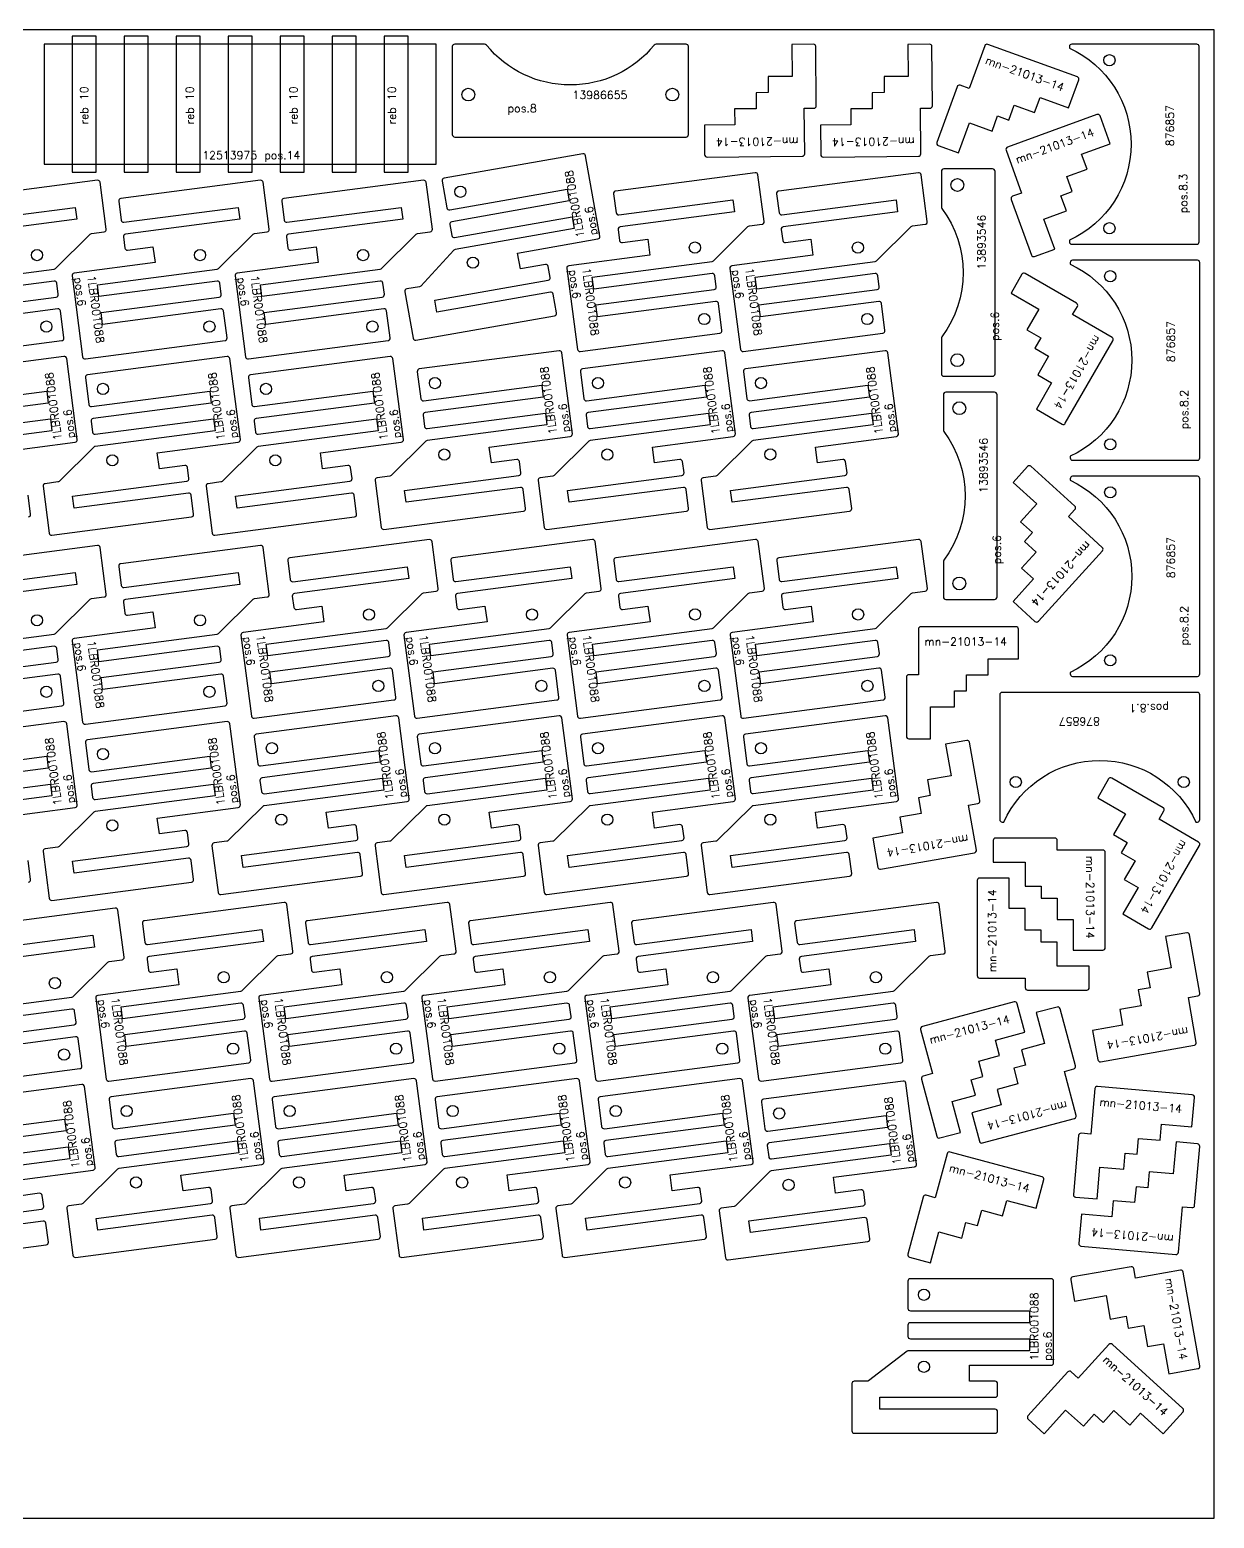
# Model space of a CAD drawing. Header units: millimetres. Extents: x 2625 to 5125, y -105 to 1860.
# Drawn here: x 3645 to 5125, y 0 to 1860 of the extents above; entities that cross this region are included whole.
import ezdxf

# ---------------------------------------------------------------- set-up
doc = ezdxf.new("R2010")
doc.units = ezdxf.units.MM
for name, color, linetype in [('13893546', 7, 'Continuous'), ('13986655', 7, 'Continuous'), ('1LBR001088', 7, 'Continuous'), ('876857', 7, 'Continuous'), ('MN-21013-14', 7, 'Continuous'), ('Rebaixo', 6, 'Continuous'), ('sheet', 24, 'Continuous'), ('Texto', 7, 'Continuous')]:
    doc.layers.add(name, color=color, linetype=linetype)
doc.styles.get("Standard").update_dxf_attribs({"font": 'txt.shx'})

msp = doc.modelspace()

# ---------------------------------------------------------------- linework, layer by layer
at = {"color": 3}
msp.add_lwpolyline([(3663, 1692), (4153, 1692), (4153, 1842), (3663, 1842)], close=True, dxfattribs=at)
at = {"layer": '13893546', "color": 32}
for points in [[(4784.1, 1474.6), (4784.1, 1430.1, 0.414214), (4787.1, 1427.1), (4848.1, 1427.1, 0.414214), (4851.1, 1430.1), (4851.1, 1683.1, 0.414214), (4848.1, 1686.1), (4787.1, 1686.1, 0.414214), (4784.1, 1683.1), (4784.1, 1638.6, 0.16041), (4784.7, 1636.8, -0.329293), (4784.7, 1476.4, 0.16041)], [(4786.6, 1195.6), (4786.6, 1151.1, 0.414214), (4789.6, 1148.1), (4850.6, 1148.1, 0.414214), (4853.6, 1151.1), (4853.6, 1404.1, 0.414214), (4850.6, 1407.1), (4789.6, 1407.1, 0.414214), (4786.6, 1404.1), (4786.6, 1359.6, 0.16041), (4787.2, 1357.8, -0.329293), (4787.2, 1197.4, 0.16041)]]:
    msp.add_lwpolyline(points, format="xyb", close=True, dxfattribs=at)
for centre in [(4804.1, 1666.1), (4804.1, 1447.1), (4806.6, 1387.1), (4806.6, 1168.1)]:
    msp.add_circle(centre, 8, dxfattribs=at)
at = {"layer": '13986655', "color": 32}
msp.add_lwpolyline([(4213.4, 1842), (4176, 1842, 0.414214), (4173, 1839), (4173, 1729, 0.414214), (4176, 1726), (4465, 1726, 0.414214), (4468, 1729), (4468, 1839, 0.414214), (4465, 1842), (4427.6, 1842, 0.2259), (4425.3, 1840.9, -0.476095), (4215.7, 1840.9, 0.2259)], format="xyb", close=True, dxfattribs=at)
for centre in [(4193, 1779), (4448, 1779)]:
    msp.add_circle(centre, 8, dxfattribs=at)
at = {"layer": '1LBR001088', "color": 32}
for points in [[(4303.2, 1506.2), (4299, 1529.8, 0.414214), (4295.5, 1532.2), (4153.7, 1507.2), (4151.1, 1522), (4292.9, 1547, 0.414214), (4295.4, 1550.5), (4292.9, 1564.3, 0.414214), (4289.5, 1566.7), (4258, 1561.2), (4254.5, 1580.8), (4354.9, 1598.6, 0.414214), (4357.4, 1602), (4339.6, 1702.5, 0.414214), (4336.2, 1704.9), (4162.8, 1674.4, 0.414214), (4160.4, 1670.9), (4166.3, 1637.4, 0.414214), (4169.8, 1635), (4316.5, 1660.8), (4319.1, 1646.1), (4172.4, 1620.2, 0.414214), (4170, 1616.7), (4172.4, 1602.9, 0.414214), (4175.9, 1600.5), (4322.6, 1626.4), (4325.2, 1611.6), (4176.5, 1585.4, 0.163912), (4174.8, 1584.5), (4133.6, 1539.8, -0.163912), (4131.9, 1538.9), (4116.1, 1536.1, 0.414214), (4113.7, 1532.7), (4124, 1474.6, 0.414214), (4127.4, 1472.1), (4300.8, 1502.7, 0.414214)], [(4374.5, 1655.1), (4377.6, 1631.3, 0.414214), (4381, 1628.8), (4523.7, 1647.4), (4525.7, 1632.6), (4382.9, 1613.9, 0.414214), (4380.3, 1610.5), (4382.1, 1596.6, 0.414214), (4385.5, 1594.1), (4417.2, 1598.2), (4419.8, 1578.4), (4318.7, 1565.1, 0.414214), (4316.1, 1561.8), (4329.3, 1460.6, 0.414214), (4332.7, 1458.1), (4507.2, 1480.9, 0.414214), (4509.8, 1484.3), (4505.4, 1518, 0.414214), (4502, 1520.6), (4354.3, 1501.2), (4352.3, 1516.1), (4500.1, 1535.4, 0.414214), (4502.7, 1538.8), (4500.9, 1552.7, 0.414214), (4497.5, 1555.3), (4349.7, 1535.9), (4347.8, 1550.8), (4497.5, 1570.4, 0.163912), (4499.2, 1571.2), (4542.4, 1614, -0.163912), (4544.2, 1614.8), (4560, 1616.9, 0.414214), (4562.6, 1620.3), (4554.9, 1678.8, 0.414214), (4551.6, 1681.3), (4377.1, 1658.5, 0.414214)], [(4578.2, 1655.1), (4581.3, 1631.4, 0.414214), (4584.7, 1628.8), (4727.5, 1647.5), (4729.4, 1632.6), (4586.6, 1613.9, 0.414214), (4584, 1610.5), (4585.9, 1596.6, 0.414214), (4589.2, 1594.1), (4621, 1598.2), (4623.6, 1578.4), (4522.4, 1565.1, 0.414214), (4519.8, 1561.8), (4533.1, 1460.6, 0.414214), (4536.4, 1458.1), (4710.9, 1480.9, 0.414214), (4713.5, 1484.3), (4709.1, 1518, 0.414214), (4705.8, 1520.6), (4558, 1501.2), (4556.1, 1516.1), (4703.8, 1535.4, 0.414214), (4706.4, 1538.8), (4704.6, 1552.7, 0.414214), (4701.2, 1555.3), (4553.5, 1535.9), (4551.5, 1550.8), (4701.2, 1570.4, 0.163912), (4703, 1571.2), (4746.2, 1614, -0.163912), (4747.9, 1614.8), (4763.7, 1616.9, 0.414214), (4766.3, 1620.3), (4758.7, 1678.8, 0.414214), (4755.3, 1681.4), (4580.8, 1658.5, 0.414214)], [(3756.2, 1645.7), (3759.3, 1621.9, 0.414214), (3762.7, 1619.4), (3905.5, 1638), (3907.4, 1623.2), (3764.7, 1604.5, 0.414214), (3762.1, 1601.1), (3763.9, 1587.2, 0.414214), (3767.2, 1584.7), (3799, 1588.8), (3801.6, 1569), (3700.4, 1555.7, 0.414214), (3697.9, 1552.4), (3711.1, 1451.2, 0.414214), (3714.5, 1448.7), (3889, 1471.5, 0.414214), (3891.5, 1474.9), (3887.1, 1508.6, 0.414214), (3883.8, 1511.2), (3736, 1491.8), (3734.1, 1506.7), (3881.8, 1526, 0.414214), (3884.4, 1529.4), (3882.6, 1543.3, 0.414214), (3879.2, 1545.9), (3731.5, 1526.5), (3729.5, 1541.4), (3879.3, 1561, 0.163912), (3881, 1561.8), (3924.2, 1604.6, -0.163912), (3925.9, 1605.4), (3941.8, 1607.5, 0.414214), (3944.3, 1610.9), (3936.7, 1669.4, 0.414214), (3933.3, 1671.9), (3758.8, 1649.1, 0.414214)], [(3960, 1645.7), (3963.1, 1621.9, 0.414214), (3966.4, 1619.4), (4109.2, 1638), (4111.2, 1623.2), (3968.4, 1604.5, 0.414214), (3965.8, 1601.1), (3967.6, 1587.2, 0.414214), (3971, 1584.7), (4002.7, 1588.8), (4005.3, 1569), (3904.2, 1555.7, 0.414214), (3901.6, 1552.4), (3914.8, 1451.2, 0.414214), (3918.2, 1448.7), (4092.7, 1471.5, 0.414214), (4095.3, 1474.9), (4090.9, 1508.6, 0.414214), (4087.5, 1511.2), (3939.8, 1491.8), (3937.8, 1506.7), (4085.5, 1526, 0.414214), (4088.1, 1529.4), (4086.3, 1543.3, 0.414214), (4083, 1545.9), (3935.2, 1526.5), (3933.3, 1541.4), (4083, 1561, 0.163912), (4084.7, 1561.8), (4127.9, 1604.6, -0.163912), (4129.6, 1605.4), (4145.5, 1607.5, 0.414214), (4148.1, 1610.9), (4140.4, 1669.4, 0.414214), (4137, 1671.9), (3962.5, 1649.1, 0.414214)], [(3849.8, 1254.6), (3846.7, 1278.4, 0.414214), (3843.3, 1281), (3700.5, 1262.3), (3698.6, 1277.1), (3841.4, 1295.8, 0.414214), (3843.9, 1299.2), (3842.1, 1313.1, 0.414214), (3838.8, 1315.7), (3807, 1311.5), (3804.4, 1331.3), (3905.6, 1344.6, 0.414214), (3908.2, 1347.9), (3894.9, 1449.1, 0.414214), (3891.6, 1451.7), (3717, 1428.8, 0.414214), (3714.5, 1425.5), (3718.9, 1391.7, 0.414214), (3722.2, 1389.2), (3870, 1408.5), (3871.9, 1393.6), (3724.2, 1374.3, 0.414214), (3721.6, 1370.9), (3723.4, 1357, 0.414214), (3726.8, 1354.5), (3874.5, 1373.8), (3876.5, 1358.9), (3726.8, 1339.3, 0.163912), (3725, 1338.5), (3681.8, 1295.7, -0.163912), (3680.1, 1294.9), (3664.2, 1292.8, 0.414214), (3661.7, 1289.5), (3669.3, 1231, 0.414214), (3672.7, 1228.4), (3847.2, 1251.2, 0.414214)], [(4053.5, 1254.6), (4050.4, 1278.4, 0.414214), (4047, 1281), (3904.2, 1262.3), (3902.3, 1277.1), (4045.1, 1295.8, 0.414214), (4047.7, 1299.2), (4045.8, 1313.1, 0.414214), (4042.5, 1315.7), (4010.8, 1311.5), (4008.2, 1331.3), (4109.3, 1344.6, 0.414214), (4111.9, 1347.9), (4098.6, 1449.1, 0.414214), (4095.3, 1451.7), (3920.8, 1428.8, 0.414214), (3918.2, 1425.5), (3922.6, 1391.7, 0.414214), (3926, 1389.2), (4073.7, 1408.5), (4075.6, 1393.6), (3927.9, 1374.3, 0.414214), (3925.3, 1370.9), (3927.1, 1357, 0.414214), (3930.5, 1354.5), (4078.2, 1373.8), (4080.2, 1358.9), (3930.5, 1339.3, 0.163912), (3928.8, 1338.5), (3885.5, 1295.7, -0.163912), (3883.8, 1294.9), (3868, 1292.8, 0.414214), (3865.4, 1289.5), (3873, 1231, 0.414214), (3876.4, 1228.4), (4050.9, 1251.2, 0.414214)], [(4264.6, 1261.9), (4261.5, 1285.7, 0.414214), (4258.1, 1288.2), (4115.3, 1269.6), (4113.4, 1284.4), (4256.1, 1303.1, 0.414214), (4258.7, 1306.5), (4256.9, 1320.4, 0.414214), (4253.6, 1322.9), (4221.8, 1318.8), (4219.2, 1338.6), (4320.4, 1351.9, 0.414214), (4323, 1355.2), (4309.7, 1456.4, 0.414214), (4306.4, 1458.9), (4131.8, 1436.1, 0.414214), (4129.3, 1432.7), (4133.7, 1399, 0.414214), (4137, 1396.4), (4284.8, 1415.8), (4286.7, 1400.9), (4139, 1381.6, 0.414214), (4136.4, 1378.2), (4138.2, 1364.3, 0.414214), (4141.6, 1361.7), (4289.3, 1381.1), (4291.3, 1366.2), (4141.5, 1346.6, 0.163912), (4139.8, 1345.8), (4096.6, 1303, -0.163912), (4094.9, 1302.2), (4079, 1300.1, 0.414214), (4076.5, 1296.7), (4084.1, 1238.2, 0.414214), (4087.5, 1235.7), (4262, 1258.5, 0.414214)], [(4468.3, 1261.9), (4465.2, 1285.7, 0.414214), (4461.8, 1288.2), (4319, 1269.6), (4317.1, 1284.4), (4459.9, 1303.1, 0.414214), (4462.5, 1306.5), (4460.6, 1320.4, 0.414214), (4457.3, 1322.9), (4425.5, 1318.8), (4423, 1338.6), (4524.1, 1351.9, 0.414214), (4526.7, 1355.2), (4513.4, 1456.4, 0.414214), (4510.1, 1458.9), (4335.6, 1436.1, 0.414214), (4333, 1432.7), (4337.4, 1399, 0.414214), (4340.8, 1396.4), (4488.5, 1415.8), (4490.4, 1400.9), (4342.7, 1381.6, 0.414214), (4340.1, 1378.2), (4341.9, 1364.3, 0.414214), (4345.3, 1361.7), (4493, 1381.1), (4495, 1366.2), (4345.3, 1346.6, 0.163912), (4343.5, 1345.8), (4300.3, 1303, -0.163912), (4298.6, 1302.2), (4282.8, 1300.1, 0.414214), (4280.2, 1296.7), (4287.8, 1238.2, 0.414214), (4291.2, 1235.7), (4465.7, 1258.5, 0.414214)], [(4672, 1261.9), (4668.9, 1285.7, 0.414214), (4665.5, 1288.2), (4522.8, 1269.6), (4520.8, 1284.4), (4663.6, 1303.1, 0.414214), (4666.2, 1306.5), (4664.4, 1320.4, 0.414214), (4661, 1323), (4629.3, 1318.8), (4626.7, 1338.6), (4727.8, 1351.9, 0.414214), (4730.4, 1355.2), (4717.2, 1456.4, 0.414214), (4713.8, 1459), (4539.3, 1436.1, 0.414214), (4536.7, 1432.8), (4541.1, 1399, 0.414214), (4544.5, 1396.5), (4692.2, 1415.8), (4694.2, 1400.9), (4546.4, 1381.6, 0.414214), (4543.8, 1378.2), (4545.7, 1364.3, 0.414214), (4549, 1361.7), (4696.8, 1381.1), (4698.7, 1366.2), (4549, 1346.6, 0.163912), (4547.3, 1345.8), (4504.1, 1303, -0.163912), (4502.3, 1302.2), (4486.5, 1300.1, 0.414214), (4483.9, 1296.7), (4491.6, 1238.2, 0.414214), (4494.9, 1235.7), (4669.4, 1258.5, 0.414214)], [(3756.2, 1189.5), (3759.3, 1165.7, 0.414214), (3762.7, 1163.1), (3905.5, 1181.8), (3907.4, 1166.9), (3764.7, 1148.2, 0.414214), (3762.1, 1144.8), (3763.9, 1130.9, 0.414214), (3767.2, 1128.4), (3799, 1132.5), (3801.6, 1112.7), (3700.4, 1099.4, 0.414214), (3697.9, 1096.1), (3711.1, 994.9, 0.414214), (3714.5, 992.4), (3889, 1015.2, 0.414214), (3891.5, 1018.6), (3887.1, 1052.3, 0.414214), (3883.8, 1054.9), (3736, 1035.5), (3734.1, 1050.4), (3881.8, 1069.7, 0.414214), (3884.4, 1073.1), (3882.6, 1087, 0.414214), (3879.2, 1089.6), (3731.5, 1070.2), (3729.5, 1085.1), (3879.3, 1104.7, 0.163912), (3881, 1105.5), (3924.2, 1148.3, -0.163912), (3925.9, 1149.1), (3941.8, 1151.2, 0.414214), (3944.3, 1154.6), (3936.7, 1213.1, 0.414214), (3933.3, 1215.7), (3758.8, 1192.8, 0.414214)], [(3967.3, 1196.7), (3970.4, 1172.9, 0.414214), (3973.8, 1170.3), (4116.6, 1189), (4118.5, 1174.2), (3975.7, 1155.5, 0.414214), (3973.1, 1152.1), (3975, 1138.2, 0.414214), (3978.3, 1135.6), (4010.1, 1139.8), (4012.6, 1120), (3911.5, 1106.7, 0.414214), (3908.9, 1103.4), (3922.2, 1002.2, 0.414214), (3925.5, 999.6), (4100, 1022.5, 0.414214), (4102.6, 1025.8), (4098.2, 1059.6, 0.414214), (4094.8, 1062.1), (3947.1, 1042.8), (3945.2, 1057.7), (4092.9, 1077, 0.414214), (4095.5, 1080.4), (4093.7, 1094.3, 0.414214), (4090.3, 1096.8), (3942.6, 1077.5), (3940.6, 1092.4), (4090.3, 1112, 0.163912), (4092, 1112.8), (4135.3, 1155.6, -0.163912), (4137, 1156.4), (4152.8, 1158.5, 0.414214), (4155.4, 1161.8), (4147.8, 1220.3, 0.414214), (4144.4, 1222.9), (3969.9, 1200.1, 0.414214)], [(4171, 1196.7), (4174.1, 1172.9, 0.414214), (4177.5, 1170.4), (4320.3, 1189), (4322.2, 1174.2), (4179.4, 1155.5, 0.414214), (4176.9, 1152.1), (4178.7, 1138.2, 0.414214), (4182, 1135.6), (4213.8, 1139.8), (4216.4, 1120), (4115.2, 1106.7, 0.414214), (4112.6, 1103.4), (4125.9, 1002.2, 0.414214), (4129.2, 999.6), (4303.8, 1022.5, 0.414214), (4306.3, 1025.8), (4301.9, 1059.6, 0.414214), (4298.6, 1062.1), (4150.8, 1042.8), (4148.9, 1057.7), (4296.6, 1077, 0.414214), (4299.2, 1080.4), (4297.4, 1094.3, 0.414214), (4294, 1096.9), (4146.3, 1077.5), (4144.3, 1092.4), (4294.1, 1112, 0.163912), (4295.8, 1112.8), (4339, 1155.6, -0.163912), (4340.7, 1156.4), (4356.6, 1158.5, 0.414214), (4359.1, 1161.8), (4351.5, 1220.4, 0.414214), (4348.1, 1222.9), (4173.6, 1200.1, 0.414214)], [(4374.7, 1196.7), (4377.9, 1172.9, 0.414214), (4381.2, 1170.4), (4524, 1189), (4526, 1174.2), (4383.2, 1155.5, 0.414214), (4380.6, 1152.1), (4382.4, 1138.2, 0.414214), (4385.8, 1135.7), (4417.5, 1139.8), (4420.1, 1120), (4319, 1106.7, 0.414214), (4316.4, 1103.4), (4329.6, 1002.2, 0.414214), (4333, 999.7), (4507.5, 1022.5, 0.414214), (4510.1, 1025.9), (4505.7, 1059.6, 0.414214), (4502.3, 1062.2), (4354.5, 1042.8), (4352.6, 1057.7), (4500.3, 1077, 0.414214), (4502.9, 1080.4), (4501.1, 1094.3, 0.414214), (4497.7, 1096.9), (4350, 1077.5), (4348.1, 1092.4), (4497.8, 1112, 0.163912), (4499.5, 1112.8), (4542.7, 1155.6, -0.163912), (4544.4, 1156.4), (4560.3, 1158.5, 0.414214), (4562.9, 1161.9), (4555.2, 1220.4, 0.414214), (4551.8, 1222.9), (4377.3, 1200.1, 0.414214)], [(4578.5, 1196.7), (4581.6, 1172.9, 0.414214), (4584.9, 1170.4), (4727.7, 1189), (4729.7, 1174.2), (4586.9, 1155.5, 0.414214), (4584.3, 1152.1), (4586.1, 1138.2, 0.414214), (4589.5, 1135.7), (4621.2, 1139.8), (4623.8, 1120), (4522.7, 1106.7, 0.414214), (4520.1, 1103.4), (4533.3, 1002.2, 0.414214), (4536.7, 999.7), (4711.2, 1022.5, 0.414214), (4713.8, 1025.9), (4709.4, 1059.6, 0.414214), (4706, 1062.2), (4558.3, 1042.8), (4556.3, 1057.7), (4704.1, 1077, 0.414214), (4706.6, 1080.4), (4704.8, 1094.3, 0.414214), (4701.5, 1096.9), (4553.7, 1077.5), (4551.8, 1092.4), (4701.5, 1112, 0.163912), (4703.2, 1112.8), (4746.4, 1155.6, -0.163912), (4748.1, 1156.4), (4764, 1158.5, 0.414214), (4766.6, 1161.9), (4758.9, 1220.4, 0.414214), (4755.6, 1222.9), (4581.1, 1200.1, 0.414214)], [(3849.8, 798.3), (3846.7, 822.1, 0.414214), (3843.3, 824.7), (3700.5, 806), (3698.6, 820.9), (3841.4, 839.5, 0.414214), (3843.9, 842.9), (3842.1, 856.8, 0.414214), (3838.8, 859.4), (3807, 855.2), (3804.4, 875), (3905.6, 888.3, 0.414214), (3908.2, 891.6), (3894.9, 992.8, 0.414214), (3891.6, 995.4), (3717, 972.5, 0.414214), (3714.5, 969.2), (3718.9, 935.5, 0.414214), (3722.2, 932.9), (3870, 952.2), (3871.9, 937.3), (3724.2, 918, 0.414214), (3721.6, 914.6), (3723.4, 900.8, 0.414214), (3726.8, 898.2), (3874.5, 917.5), (3876.5, 902.6), (3726.8, 883, 0.163912), (3725, 882.2), (3681.8, 839.4, -0.163912), (3680.1, 838.6), (3664.2, 836.5, 0.414214), (3661.7, 833.2), (3669.3, 774.7, 0.414214), (3672.7, 772.1), (3847.2, 794.9, 0.414214)], [(4060.9, 805.6), (4057.7, 829.4, 0.414214), (4054.4, 831.9), (3911.6, 813.3), (3909.6, 828.1), (4052.4, 846.8, 0.414214), (4055, 850.2), (4053.2, 864.1, 0.414214), (4049.8, 866.6), (4018.1, 862.5), (4015.5, 882.3), (4116.6, 895.6, 0.414214), (4119.2, 898.9), (4106, 1000.1, 0.414214), (4102.6, 1002.6), (3928.1, 979.8, 0.414214), (3925.5, 976.4), (3929.9, 942.7, 0.414214), (3933.3, 940.1), (4081, 959.5), (4083, 944.6), (3935.3, 925.3, 0.414214), (3932.7, 921.9), (3934.5, 908, 0.414214), (3937.9, 905.4), (4085.6, 924.8), (4087.5, 909.9), (3937.8, 890.3, 0.163912), (3936.1, 889.5), (3892.9, 846.7, -0.163912), (3891.2, 845.9), (3875.3, 843.8, 0.414214), (3872.7, 840.4), (3880.4, 781.9, 0.414214), (3883.8, 779.4), (4058.3, 802.2, 0.414214)], [(4264.6, 805.6), (4261.5, 829.4, 0.414214), (4258.1, 831.9), (4115.3, 813.3), (4113.4, 828.1), (4256.1, 846.8, 0.414214), (4258.7, 850.2), (4256.9, 864.1, 0.414214), (4253.6, 866.7), (4221.8, 862.5), (4219.2, 882.3), (4320.4, 895.6, 0.414214), (4323, 898.9), (4309.7, 1000.1, 0.414214), (4306.4, 1002.7), (4131.8, 979.8, 0.414214), (4129.3, 976.5), (4133.7, 942.7, 0.414214), (4137, 940.2), (4284.8, 959.5), (4286.7, 944.6), (4139, 925.3, 0.414214), (4136.4, 921.9), (4138.2, 908, 0.414214), (4141.6, 905.4), (4289.3, 924.8), (4291.3, 909.9), (4141.5, 890.3, 0.163912), (4139.8, 889.5), (4096.6, 846.7, -0.163912), (4094.9, 845.9), (4079, 843.8, 0.414214), (4076.5, 840.4), (4084.1, 781.9, 0.414214), (4087.5, 779.4), (4262, 802.2, 0.414214)], [(4468.3, 805.6), (4465.2, 829.4, 0.414214), (4461.8, 832), (4319, 813.3), (4317.1, 828.1), (4459.9, 846.8, 0.414214), (4462.5, 850.2), (4460.6, 864.1, 0.414214), (4457.3, 866.7), (4425.5, 862.5), (4423, 882.3), (4524.1, 895.6, 0.414214), (4526.7, 898.9), (4513.4, 1000.1, 0.414214), (4510.1, 1002.7), (4335.6, 979.8, 0.414214), (4333, 976.5), (4337.4, 942.7, 0.414214), (4340.8, 940.2), (4488.5, 959.5), (4490.4, 944.6), (4342.7, 925.3, 0.414214), (4340.1, 921.9), (4341.9, 908, 0.414214), (4345.3, 905.5), (4493, 924.8), (4495, 909.9), (4345.3, 890.3, 0.163912), (4343.5, 889.5), (4300.3, 846.7, -0.163912), (4298.6, 845.9), (4282.8, 843.8, 0.414214), (4280.2, 840.5), (4287.8, 782, 0.414214), (4291.2, 779.4), (4465.7, 802.2, 0.414214)], [(4672, 805.6), (4668.9, 829.4, 0.414214), (4665.5, 832), (4522.8, 813.3), (4520.8, 828.1), (4663.6, 846.8, 0.414214), (4666.2, 850.2), (4664.4, 864.1, 0.414214), (4661, 866.7), (4629.3, 862.5), (4626.7, 882.3), (4727.8, 895.6, 0.414214), (4730.4, 898.9), (4717.2, 1000.1, 0.414214), (4713.8, 1002.7), (4539.3, 979.8, 0.414214), (4536.7, 976.5), (4541.1, 942.7, 0.414214), (4544.5, 940.2), (4692.2, 959.5), (4694.2, 944.6), (4546.4, 925.3, 0.414214), (4543.8, 921.9), (4545.7, 908, 0.414214), (4549, 905.5), (4696.8, 924.8), (4698.7, 909.9), (4549, 890.3, 0.163912), (4547.3, 889.5), (4504.1, 846.7, -0.163912), (4502.3, 845.9), (4486.5, 843.8, 0.414214), (4483.9, 840.5), (4491.6, 782, 0.414214), (4494.9, 779.4), (4669.4, 802.2, 0.414214)], [(3785.8, 743.3), (3788.9, 719.5, 0.414214), (3792.3, 717), (3935.1, 735.6), (3937, 720.8), (3794.3, 702.1, 0.414214), (3791.7, 698.7), (3793.5, 684.8, 0.414214), (3796.8, 682.3), (3828.6, 686.4), (3831.2, 666.6), (3730, 653.3, 0.414214), (3727.4, 650), (3740.7, 548.8, 0.414214), (3744, 546.3), (3918.6, 569.1, 0.414214), (3921.1, 572.5), (3916.7, 606.2, 0.414214), (3913.4, 608.8), (3765.6, 589.4), (3763.7, 604.3), (3911.4, 623.6, 0.414214), (3914, 627), (3912.2, 640.9, 0.414214), (3908.8, 643.5), (3761.1, 624.1), (3759.1, 639), (3908.9, 658.6, 0.163912), (3910.6, 659.4), (3953.8, 702.2, -0.163912), (3955.5, 703), (3971.4, 705.1, 0.414214), (3973.9, 708.5), (3966.3, 767, 0.414214), (3962.9, 769.5), (3788.4, 746.7, 0.414214)], [(3989.5, 743.4), (3992.7, 719.6, 0.414214), (3996, 717), (4138.8, 735.7), (4140.8, 720.8), (3998, 702.1, 0.414214), (3995.4, 698.7), (3997.2, 684.8, 0.414214), (4000.6, 682.3), (4032.3, 686.4), (4034.9, 666.6), (3933.8, 653.3, 0.414214), (3931.2, 650), (3944.4, 548.8, 0.414214), (3947.8, 546.3), (4122.3, 569.1, 0.414214), (4124.9, 572.5), (4120.5, 606.2, 0.414214), (4117.1, 608.8), (3969.4, 589.4), (3967.4, 604.3), (4115.1, 623.6, 0.414214), (4117.7, 627), (4115.9, 640.9, 0.414214), (4112.5, 643.5), (3964.8, 624.1), (3962.9, 639), (4112.6, 658.6, 0.163912), (4114.3, 659.4), (4157.5, 702.2, -0.163912), (4159.2, 703), (4175.1, 705.1, 0.414214), (4177.7, 708.5), (4170, 767, 0.414214), (4166.6, 769.6), (3992.1, 746.7, 0.414214)], [(4193.3, 743.4), (4196.4, 719.6, 0.414214), (4199.7, 717), (4342.5, 735.7), (4344.5, 720.8), (4201.7, 702.1, 0.414214), (4199.1, 698.7), (4200.9, 684.9, 0.414214), (4204.3, 682.3), (4236, 686.4), (4238.6, 666.6), (4137.5, 653.4, 0.414214), (4134.9, 650), (4148.1, 548.9, 0.414214), (4151.5, 546.3), (4326, 569.1, 0.414214), (4328.6, 572.5), (4324.2, 606.2, 0.414214), (4320.8, 608.8), (4173.1, 589.4), (4171.1, 604.3), (4318.9, 623.6, 0.414214), (4321.5, 627), (4319.6, 640.9, 0.414214), (4316.3, 643.5), (4168.5, 624.1), (4166.6, 639), (4316.3, 658.6, 0.163912), (4318, 659.4), (4361.2, 702.2, -0.163912), (4362.9, 703), (4378.8, 705.1, 0.414214), (4381.4, 708.5), (4373.7, 767, 0.414214), (4370.4, 769.6), (4195.9, 746.7, 0.414214)], [(4397, 743.4), (4400.1, 719.6, 0.414214), (4403.5, 717), (4546.3, 735.7), (4548.2, 720.8), (4405.4, 702.1, 0.414214), (4402.8, 698.7), (4404.6, 684.9, 0.414214), (4408, 682.3), (4439.7, 686.4), (4442.3, 666.6), (4341.2, 653.4, 0.414214), (4338.6, 650), (4351.8, 548.9, 0.414214), (4355.2, 546.3), (4529.7, 569.1, 0.414214), (4532.3, 572.5), (4527.9, 606.2, 0.414214), (4524.5, 608.8), (4376.8, 589.4), (4374.8, 604.3), (4522.6, 623.6, 0.414214), (4525.2, 627), (4523.4, 640.9, 0.414214), (4520, 643.5), (4372.3, 624.1), (4370.3, 639), (4520, 658.6, 0.163912), (4521.7, 659.5), (4564.9, 702.2, -0.163912), (4566.7, 703), (4582.5, 705.1, 0.414214), (4585.1, 708.5), (4577.5, 767, 0.414214), (4574.1, 769.6), (4399.6, 746.7, 0.414214)], [(4600.7, 743.4), (4603.8, 719.6, 0.414214), (4607.2, 717), (4750, 735.7), (4751.9, 720.8), (4609.1, 702.1, 0.414214), (4606.6, 698.7), (4608.4, 684.9, 0.414214), (4611.7, 682.3), (4643.5, 686.4), (4646.1, 666.6), (4544.9, 653.4, 0.414214), (4542.3, 650), (4555.6, 548.9, 0.414214), (4558.9, 546.3), (4733.4, 569.1, 0.414214), (4736, 572.5), (4731.6, 606.2, 0.414214), (4728.3, 608.8), (4580.5, 589.4), (4578.6, 604.3), (4726.3, 623.7, 0.414214), (4728.9, 627), (4727.1, 640.9, 0.414214), (4723.7, 643.5), (4576, 624.1), (4574, 639), (4723.7, 658.6, 0.163912), (4725.5, 659.5), (4768.7, 702.2, -0.163912), (4770.4, 703), (4786.2, 705.1, 0.414214), (4788.8, 708.5), (4781.2, 767, 0.414214), (4777.8, 769.6), (4603.3, 746.7, 0.414214)], [(3879.4, 352.2), (3876.3, 376, 0.414214), (3872.9, 378.6), (3730.1, 359.9), (3728.2, 374.7), (3871, 393.4, 0.414214), (3873.5, 396.8), (3871.7, 410.7, 0.414214), (3868.4, 413.3), (3836.6, 409.1), (3834, 428.9), (3935.2, 442.2, 0.414214), (3937.8, 445.5), (3924.5, 546.7, 0.414214), (3921.2, 549.3), (3746.6, 526.4, 0.414214), (3744.1, 523.1), (3748.5, 489.3, 0.414214), (3751.8, 486.8), (3899.6, 506.1), (3901.5, 491.2), (3753.8, 471.9, 0.414214), (3751.2, 468.5), (3753, 454.6, 0.414214), (3756.4, 452.1), (3904.1, 471.4), (3906.1, 456.5), (3756.4, 436.9, 0.163912), (3754.6, 436.1), (3711.4, 393.3, -0.163912), (3709.7, 392.5), (3693.8, 390.4, 0.414214), (3691.3, 387.1), (3698.9, 328.6, 0.414214), (3702.3, 326), (3876.8, 348.8, 0.414214)], [(4083.1, 352.2), (4080, 376, 0.414214), (4076.6, 378.6), (3933.8, 359.9), (3931.9, 374.8), (4074.7, 393.4, 0.414214), (4077.3, 396.8), (4075.4, 410.7, 0.414214), (4072.1, 413.3), (4040.3, 409.1), (4037.8, 428.9), (4138.9, 442.2, 0.414214), (4141.5, 445.5), (4128.2, 546.7, 0.414214), (4124.9, 549.3), (3950.4, 526.4, 0.414214), (3947.8, 523.1), (3952.2, 489.4, 0.414214), (3955.6, 486.8), (4103.3, 506.1), (4105.2, 491.2), (3957.5, 471.9, 0.414214), (3954.9, 468.5), (3956.7, 454.7, 0.414214), (3960.1, 452.1), (4107.8, 471.4), (4109.8, 456.5), (3960.1, 436.9, 0.163912), (3958.4, 436.1), (3915.1, 393.3, -0.163912), (3913.4, 392.5), (3897.6, 390.4, 0.414214), (3895, 387.1), (3902.6, 328.6, 0.414214), (3906, 326), (4080.5, 348.8, 0.414214)], [(4286.8, 352.2), (4283.7, 376, 0.414214), (4280.3, 378.6), (4137.6, 359.9), (4135.6, 374.8), (4278.4, 393.4, 0.414214), (4281, 396.8), (4279.2, 410.7, 0.414214), (4275.8, 413.3), (4244.1, 409.1), (4241.5, 429), (4342.6, 442.2, 0.414214), (4345.2, 445.6), (4332, 546.7, 0.414214), (4328.6, 549.3), (4154.1, 526.4, 0.414214), (4151.5, 523.1), (4155.9, 489.4, 0.414214), (4159.3, 486.8), (4307, 506.1), (4309, 491.2), (4161.2, 471.9, 0.414214), (4158.6, 468.5), (4160.5, 454.7, 0.414214), (4163.8, 452.1), (4311.6, 471.4), (4313.5, 456.5), (4163.8, 436.9, 0.163912), (4162.1, 436.1), (4118.9, 393.4, -0.163912), (4117.1, 392.5), (4101.3, 390.4, 0.414214), (4098.7, 387.1), (4106.4, 328.6, 0.414214), (4109.7, 326), (4284.2, 348.8, 0.414214)], [(4490.5, 352.2), (4487.4, 376, 0.414214), (4484.1, 378.6), (4341.3, 359.9), (4339.3, 374.8), (4482.1, 393.4, 0.414214), (4484.7, 396.8), (4482.9, 410.7, 0.414214), (4479.5, 413.3), (4447.8, 409.1), (4445.2, 429), (4546.3, 442.2, 0.414214), (4548.9, 445.6), (4535.7, 546.7, 0.414214), (4532.3, 549.3), (4357.8, 526.4, 0.414214), (4355.2, 523.1), (4359.6, 489.4, 0.414214), (4363, 486.8), (4510.7, 506.1), (4512.7, 491.2), (4364.9, 471.9, 0.414214), (4362.4, 468.5), (4364.2, 454.7, 0.414214), (4367.5, 452.1), (4515.3, 471.4), (4517.2, 456.5), (4367.5, 436.9, 0.163912), (4365.8, 436.1), (4322.6, 393.4, -0.163912), (4320.9, 392.5), (4305, 390.4, 0.414214), (4302.4, 387.1), (4310.1, 328.6, 0.414214), (4313.4, 326), (4488, 348.8, 0.414214)], [(4694.7, 349.2), (4691.5, 373, 0.414214), (4688.2, 375.6), (4545.4, 356.9), (4543.4, 371.8), (4686.2, 390.5, 0.414214), (4688.8, 393.8), (4687, 407.7, 0.414214), (4683.6, 410.3), (4651.9, 406.1), (4649.3, 426), (4750.4, 439.2, 0.414214), (4753, 442.6), (4739.8, 543.7, 0.414214), (4736.4, 546.3), (4561.9, 523.5, 0.414214), (4559.3, 520.1), (4563.7, 486.4, 0.414214), (4567.1, 483.8), (4714.9, 503.1), (4716.8, 488.3), (4569.1, 468.9, 0.414214), (4566.5, 465.6), (4568.3, 451.7, 0.414214), (4571.7, 449.1), (4719.4, 468.4), (4721.3, 453.6), (4571.6, 434, 0.163912), (4569.9, 433.1), (4526.7, 390.4, -0.163912), (4525, 389.5), (4509.1, 387.5, 0.414214), (4506.5, 384.1), (4514.2, 325.6, 0.414214), (4517.6, 323), (4692.1, 345.8, 0.414214)], [(4854.3, 109.2), (4854.3, 133.2, 0.414214), (4851.3, 136.2), (4707.3, 136.2), (4707.3, 151.2), (4851.3, 151.2, 0.414214), (4854.3, 154.2), (4854.3, 168.2, 0.414214), (4851.3, 171.2), (4819.3, 171.2), (4819.3, 191.2), (4921.3, 191.2, 0.414214), (4924.3, 194.2), (4924.3, 296.2, 0.414214), (4921.3, 299.2), (4745.3, 299.2, 0.414214), (4742.3, 296.2), (4742.3, 262.2, 0.414214), (4745.3, 259.2), (4894.3, 259.2), (4894.3, 244.2), (4745.3, 244.2, 0.414214), (4742.3, 241.2), (4742.3, 227.2, 0.414214), (4745.3, 224.2), (4894.3, 224.2), (4894.3, 209.2), (4743.3, 209.2, 0.163912), (4741.5, 208.6), (4693.1, 171.8, -0.163912), (4691.3, 171.2), (4675.3, 171.2, 0.414214), (4672.3, 168.2), (4672.3, 109.2, 0.414214), (4675.3, 106.2), (4851.3, 106.2, 0.414214)]]:
    msp.add_lwpolyline(points, format="xyb", close=True, dxfattribs=at)
for points in [[(3525.8, 1541.4), (3675.5, 1561, 0.163912), (3677.3, 1561.8), (3720.5, 1604.6, -0.163912), (3722.2, 1605.4), (3738, 1607.5, 0.414214), (3740.6, 1610.9), (3733, 1669.4, 0.414214), (3729.6, 1671.9), (3555.1, 1649.1, 0.414214)], [(3559, 1619.4), (3701.8, 1638), (3703.7, 1623.2), (3560.9, 1604.5, 0.414214)], [(3530.4, 1506.7), (3678.1, 1526, 0.414214), (3680.7, 1529.4), (3678.9, 1543.3, 0.414214), (3675.5, 1545.9), (3527.8, 1526.5)], [(3510.7, 1448.7), (3685.2, 1471.5, 0.414214), (3687.8, 1474.9), (3683.4, 1508.6, 0.414214), (3680, 1511.2), (3532.3, 1491.8)], [(3600.7, 1331.3), (3701.9, 1344.6, 0.414214), (3704.4, 1347.9), (3691.2, 1449.1, 0.414214), (3687.8, 1451.7), (3513.3, 1428.8, 0.414214)], [(3518.5, 1389.2), (3666.3, 1408.5), (3668.2, 1393.6), (3520.5, 1374.3, 0.414214)], [(3523.1, 1354.5), (3670.8, 1373.8), (3672.7, 1358.9), (3523, 1339.3, 0.163912)], [(3643.5, 1251.2, 0.414214), (3646.1, 1254.6), (3642.9, 1278.4, 0.414214)], [(3525.8, 1085.1), (3675.5, 1104.7, 0.163912), (3677.3, 1105.5), (3720.5, 1148.3, -0.163912), (3722.2, 1149.1), (3738, 1151.2, 0.414214), (3740.6, 1154.6), (3733, 1213.1, 0.414214), (3729.6, 1215.7), (3555.1, 1192.8, 0.414214)], [(3559, 1163.1), (3701.8, 1181.8), (3703.7, 1166.9), (3560.9, 1148.2, 0.414214)], [(3530.4, 1050.4), (3678.1, 1069.7, 0.414214), (3680.7, 1073.1), (3678.9, 1087, 0.414214), (3675.5, 1089.6), (3527.8, 1070.2)], [(3510.7, 992.4), (3685.2, 1015.2, 0.414214), (3687.8, 1018.6), (3683.4, 1052.3, 0.414214), (3680, 1054.9), (3532.3, 1035.5)], [(3600.7, 875), (3701.9, 888.3, 0.414214), (3704.4, 891.6), (3691.2, 992.8, 0.414214), (3687.8, 995.4), (3513.3, 972.5, 0.414214)], [(3518.5, 932.9), (3666.3, 952.2), (3668.2, 937.3), (3520.5, 918, 0.414214)], [(3523.1, 898.2), (3670.8, 917.5), (3672.7, 902.6), (3523, 883, 0.163912)], [(3643.5, 794.9, 0.414214), (3646.1, 798.3), (3642.9, 822.1, 0.414214)], [(3548.1, 631.7), (3697.8, 651.3, 0.163912), (3699.5, 652.2), (3742.7, 694.9, -0.163912), (3744.4, 695.7), (3760.3, 697.8, 0.414214), (3762.9, 701.2), (3755.2, 759.7, 0.414214), (3751.9, 762.3), (3577.3, 739.4, 0.414214)], [(3581.2, 709.7), (3724, 728.4), (3726, 713.5), (3583.2, 694.8, 0.414214)], [(3552.6, 597), (3700.4, 616.4, 0.414214), (3702.9, 619.7), (3701.1, 633.6, 0.414214), (3697.8, 636.2), (3550, 616.8)], [(3533, 539), (3707.5, 561.8, 0.414214), (3710.1, 565.2), (3705.7, 598.9, 0.414214), (3702.3, 601.5), (3554.6, 582.1)], [(3623, 421.7), (3724.1, 434.9, 0.414214), (3726.7, 438.3), (3713.4, 539.4, 0.414214), (3710.1, 542), (3535.6, 519.1, 0.414214)], [(3540.8, 479.5), (3688.5, 498.8), (3690.4, 483.9), (3542.7, 464.6, 0.414214)], [(3545.3, 444.8), (3693, 464.1), (3695, 449.2), (3545.3, 429.7, 0.163912)], [(3517.1, 367.5), (3659.9, 386.2, 0.414214), (3662.5, 389.5), (3660.6, 403.4, 0.414214), (3657.3, 406), (3625.6, 401.8)], [(3491.2, 318.7), (3665.7, 341.5, 0.414214), (3668.3, 344.9), (3665.2, 368.7, 0.414214), (3661.8, 371.3), (3519, 352.6)]]:
    msp.add_lwpolyline(points, format="xyb", dxfattribs=at)
for centre in [(4183.1, 1657.6), (3654.1, 1578.4), (3857.8, 1578.4), (4061.6, 1578.4), (4476.1, 1587.8), (4679.8, 1587.8), (4198.7, 1569), (3665.8, 1489.1), (3869.5, 1489.1), (4073.2, 1489.1), (4487.8, 1498.5), (4691.5, 1498.5), (3736.5, 1411.2), (3940.2, 1411.2), (4151.3, 1418.5), (4355, 1418.5), (4558.7, 1418.5), (3748.2, 1322), (3951.9, 1322), (4163, 1329.2), (4366.7, 1329.2), (4570.4, 1329.3), (4068.9, 1129.3), (4272.6, 1129.3), (4476.3, 1129.4), (4680.1, 1129.4), (3654.1, 1122.1), (3857.8, 1122.1), (4080.6, 1040.1), (4284.3, 1040.1), (4488, 1040.1), (4691.7, 1040.1), (3665.8, 1032.8), (3869.5, 1032.8), (3947.6, 962.2), (4151.3, 962.2), (4355, 962.2), (4558.7, 962.2), (3736.5, 954.9), (3959.2, 872.9), (4163, 873), (4366.7, 873), (4570.4, 873), (3748.2, 865.7), (3676.4, 668.7), (3887.4, 676), (4091.2, 676), (4294.9, 676), (4498.6, 676), (4702.3, 676), (3688, 579.4), (3899.1, 586.7), (4102.8, 586.7), (4306.6, 586.7), (4510.3, 586.7), (4714, 586.7), (3766.1, 508.8), (3969.8, 508.8), (4173.5, 508.8), (4377.3, 508.8), (4581.4, 505.8), (3777.8, 419.6), (3981.5, 419.6), (4185.2, 419.6), (4388.9, 419.6), (4593.1, 416.6), (4762.3, 279.2), (4762.3, 189.2)]:
    msp.add_circle(centre, 7, dxfattribs=at)
at = {"layer": '876857', "color": 32}
for points in [[(4944.1, 1597), (4944.1, 1595, 0.414214), (4947.1, 1592), (5103.1, 1592, 0.414214), (5106.1, 1595), (5106.1, 1839, 0.414214), (5103.1, 1842), (4947.1, 1842, 0.414214), (4944.1, 1839), (4944.1, 1837, -0.641689)], [(4945, 1327), (4945, 1325, 0.414214), (4948, 1322), (5104, 1322, 0.414214), (5107, 1325), (5107, 1569, 0.414214), (5104, 1572), (4948, 1572, 0.414214), (4945, 1569), (4945, 1567, -0.641689)], [(4945, 1057), (4945, 1055, 0.414214), (4948, 1052), (5104, 1052, 0.414214), (5107, 1055), (5107, 1299, 0.414214), (5104, 1302), (4948, 1302, 0.414214), (4945, 1299), (4945, 1297, -0.641689)], [(5102, 870), (5104, 870, 0.414214), (5107, 873), (5107, 1029, 0.414214), (5104, 1032), (4860, 1032, 0.414214), (4857, 1029), (4857, 873, 0.414214), (4860, 870), (4862, 870, -0.641689)]]:
    msp.add_lwpolyline(points, format="xyb", close=True, dxfattribs=at)
for centre in [(4994.1, 1822), (4994.1, 1612), (4995, 1552), (4995, 1342), (4995, 1282), (4995, 1072), (4877, 920), (5087, 920)]:
    msp.add_circle(centre, 7, dxfattribs=at)
at = {"layer": 'MN-21013-14', "color": 32}
for points in [[(4552.7, 1781.4), (4552.8, 1761.4), (4525.8, 1761.2), (4526, 1741.2), (4488, 1740.9), (4488.3, 1703.9, 0.414214), (4491.3, 1700.9), (4610.3, 1701.9, 0.414214), (4613.3, 1704.9), (4612.8, 1761.9), (4624.8, 1762, 0.414214), (4627.8, 1765), (4627.2, 1839, 0.414214), (4624.2, 1842), (4597.2, 1841.8), (4597.5, 1801.8), (4567.5, 1801.5), (4567.7, 1781.5)], [(4697.7, 1781.4), (4697.8, 1761.4), (4670.8, 1761.2), (4671, 1741.2), (4633, 1740.9), (4633.3, 1703.9, 0.414214), (4636.3, 1700.9), (4755.3, 1701.9, 0.414214), (4758.3, 1704.9), (4757.8, 1761.9), (4769.8, 1762, 0.414214), (4772.8, 1765), (4772.2, 1839, 0.414214), (4769.2, 1842), (4742.2, 1841.8), (4742.5, 1801.8), (4712.5, 1801.5), (4712.7, 1781.5)], [(4868.4, 1747.1), (4875.2, 1765.9), (4900.6, 1756.7), (4907.4, 1775.5), (4943.1, 1762.5), (4955.8, 1797.3, 0.414214), (4954, 1801.1), (4842.2, 1841.8, 0.414214), (4838.3, 1840), (4818.8, 1786.5), (4807.5, 1790.6, 0.414214), (4803.7, 1788.8), (4778.4, 1719.2, 0.414214), (4780.2, 1715.4), (4805.6, 1706.2), (4819.2, 1743.7), (4847.4, 1733.5), (4854.3, 1752.3)], [(4947.6, 1657.7), (4940.8, 1676.5), (4966.1, 1685.7), (4959.3, 1704.5), (4995, 1717.5), (4982.4, 1752.3, 0.414214), (4978.5, 1754.1), (4866.7, 1713.4, 0.414214), (4864.9, 1709.5), (4884.4, 1656), (4873.1, 1651.9, 0.414214), (4871.3, 1648), (4896.6, 1578.5, 0.414214), (4900.5, 1576.7), (4925.9, 1585.9), (4912.2, 1623.5), (4940.4, 1633.8), (4933.5, 1652.6)], [(4900.7, 1462), (4918, 1452), (4904.5, 1428.7), (4921.8, 1418.7), (4902.8, 1385.7), (4934.8, 1367.2, 0.414214), (4938.9, 1368.3), (4998.4, 1471.4, 0.414214), (4997.3, 1475.5), (4948, 1504), (4954, 1514.4, 0.414214), (4952.9, 1518.5), (4888.8, 1555.5, 0.414214), (4884.7, 1554.4), (4871.2, 1531), (4905.8, 1511), (4890.8, 1485), (4908.2, 1475)], [(4887.8, 1220.6), (4902.6, 1207.2), (4884.4, 1187.2), (4899.2, 1173.7), (4873.6, 1145.6), (4901, 1120.7, 0.414214), (4905.3, 1120.9), (4985.3, 1209, 0.414214), (4985.1, 1213.2), (4942.9, 1251.6), (4951, 1260.5, 0.414214), (4950.8, 1264.7), (4896, 1314.5, 0.414214), (4891.8, 1314.3), (4873.6, 1294.3), (4903.2, 1267.4), (4883.1, 1245.2), (4897.9, 1231.7)], [(4815.4, 1034.1), (4815.4, 1054.1), (4842.4, 1054.1), (4842.4, 1074.1), (4880.4, 1074.1), (4880.4, 1111.1, 0.414214), (4877.4, 1114.1), (4758.4, 1114.1, 0.414214), (4755.4, 1111.1), (4755.4, 1054.1), (4743.4, 1054.1, 0.414214), (4740.4, 1051.1), (4740.4, 977.1, 0.414214), (4743.4, 974.1), (4770.4, 974.1), (4770.4, 1014.1), (4800.4, 1014.1), (4800.4, 1034.1)], [(4755.4, 900.4), (4758.8, 880.7), (4732.3, 876), (4735.7, 856.3), (4698.3, 849.7), (4704.7, 813.3, 0.414214), (4708.2, 810.9), (4825.4, 831.5, 0.414214), (4827.8, 835), (4817.9, 891.1), (4829.7, 893.2, 0.414214), (4832.2, 896.7), (4819.3, 969.6, 0.414214), (4815.9, 972), (4789.3, 967.3), (4796.2, 927.9), (4766.7, 922.7), (4770.1, 903)], [(5008.8, 831.4), (5026.1, 821.4), (5012.6, 798), (5030, 788), (5011, 755.1), (5043, 736.6, 0.414214), (5047.1, 737.7), (5106.6, 840.8, 0.414214), (5105.5, 844.9), (5056.1, 873.4), (5062.1, 883.8, 0.414214), (5061, 887.9), (4997, 924.9, 0.414214), (4992.9, 923.8), (4979.4, 900.4), (5014, 880.4), (4999, 854.4), (5016.3, 844.4)], [(4908.8, 775), (4928.8, 775), (4928.8, 748), (4948.8, 748), (4948.8, 710), (4985.8, 710, 0.414214), (4988.8, 713), (4988.8, 832, 0.414214), (4985.8, 835), (4928.8, 835), (4928.8, 847, 0.414214), (4925.8, 850), (4851.8, 850, 0.414214), (4848.8, 847), (4848.8, 820), (4888.8, 820), (4888.8, 790), (4908.8, 790)], [(4908.8, 735), (4888.8, 735), (4888.8, 762), (4868.8, 762), (4868.8, 800), (4831.8, 800, 0.414214), (4828.8, 797), (4828.8, 678, 0.414214), (4831.8, 675), (4888.8, 675), (4888.8, 663, 0.414214), (4891.8, 660), (4965.8, 660, 0.414214), (4968.8, 663), (4968.8, 690), (4928.8, 690), (4928.8, 720), (4908.8, 720)], [(5030.1, 660.1), (5033.6, 640.4), (5007, 635.7), (5010.5, 616), (4973.1, 609.4), (4979.5, 572.9, 0.414214), (4983, 570.5), (5100.2, 591.2, 0.414214), (5102.6, 594.6), (5092.7, 650.8), (5104.5, 652.9, 0.414214), (5107, 656.3), (5094.1, 729.2, 0.414214), (5090.6, 731.6), (5064, 727), (5071, 687.6), (5041.4, 682.4), (5044.9, 662.7)], [(4836, 551.8), (4830.9, 571.1), (4856.9, 578.1), (4851.8, 597.5), (4888.5, 607.3), (4878.9, 643, 0.414214), (4875.2, 645.2), (4760.3, 614.4, 0.414214), (4758.1, 610.7), (4772.9, 555.6), (4761.3, 552.5, 0.414214), (4759.2, 548.8), (4778.3, 477.4, 0.414214), (4782, 475.2), (4808.1, 482.2), (4797.7, 520.9), (4826.7, 528.6), (4821.5, 547.9)], [(4874.7, 562.2), (4879.8, 542.9), (4853.8, 535.9), (4858.9, 516.6), (4822.2, 506.7), (4831.8, 471, 0.414214), (4835.5, 468.9), (4950.4, 499.7, 0.414214), (4952.6, 503.3), (4937.8, 558.4), (4949.4, 561.5, 0.414214), (4951.5, 565.2), (4932.4, 636.7, 0.414214), (4928.7, 638.8), (4902.6, 631.8), (4913, 593.1), (4884, 585.4), (4889.2, 566.1)], [(5028.8, 454.8), (5030.5, 474.7), (5057.4, 472.4), (5059.2, 492.3), (5097, 489), (5100.3, 525.9, 0.414214), (5097.5, 529.1), (4979, 539.5, 0.414214), (4975.7, 536.8), (4970.8, 480), (4958.8, 481, 0.414214), (4955.6, 478.3), (4949.1, 404.6, 0.414214), (4951.8, 401.3), (4978.7, 399), (4982.2, 438.8), (5012.1, 436.2), (5013.9, 456.1)], [(5027.3, 414.3), (5025.5, 394.4), (4998.6, 396.7), (4996.9, 376.8), (4959, 380.1), (4955.8, 343.3, 0.414214), (4958.5, 340), (5077.1, 329.6, 0.414214), (5080.3, 332.4), (5085.3, 389.1), (5097.2, 388.1, 0.414214), (5100.5, 390.8), (5106.9, 464.5, 0.414214), (5104.2, 467.8), (5077.3, 470.2), (5073.8, 430.3), (5043.9, 432.9), (5042.2, 413)], [(4829.3, 365.6), (4834.5, 384.9), (4860.6, 377.9), (4865.8, 397.2), (4902.5, 387.4), (4912, 423.1, 0.414214), (4909.9, 426.8), (4795, 457.6, 0.414214), (4791.3, 455.5), (4776.5, 400.4), (4765, 403.5, 0.414214), (4761.3, 401.4), (4742.1, 329.9, 0.414214), (4744.3, 326.2), (4770.3, 319.3), (4780.7, 357.9), (4809.7, 350.1), (4814.8, 369.4)], [(5017.4, 237.5), (5037.1, 241), (5041.8, 214.4), (5061.5, 217.8), (5068.1, 180.4), (5104.5, 186.9, 0.414214), (5106.9, 190.3), (5086.3, 307.5, 0.414214), (5082.8, 310), (5026.7, 300.1), (5024.6, 311.9, 0.414214), (5021.1, 314.3), (4948.2, 301.5, 0.414214), (4945.8, 298), (4950.5, 271.4), (4989.9, 278.3), (4995.1, 248.8), (5014.8, 252.3)], [(4986.1, 119.8), (4999.5, 134.6), (5019.5, 116.4), (5033, 131.2), (5061.1, 105.6), (5086, 133, 0.414214), (5085.8, 137.3), (4997.7, 217.3, 0.414214), (4993.5, 217.1), (4955.2, 174.9), (4946.3, 183, 0.414214), (4942, 182.8), (4892.3, 128, 0.414214), (4892.5, 123.8), (4912.4, 105.6), (4939.3, 135.2), (4961.5, 115.1), (4975, 129.9)]]:
    msp.add_lwpolyline(points, format="xyb", close=True, dxfattribs=at)
at = {"layer": 'Rebaixo', "color": 3}
for points in [[(3698, 1682), (3728, 1682), (3728, 1852), (3698, 1852)], [(3763, 1682), (3793, 1682), (3793, 1852), (3763, 1852)], [(3828, 1682), (3858, 1682), (3858, 1852), (3828, 1852)], [(3893, 1682), (3923, 1682), (3923, 1852), (3893, 1852)], [(3958, 1682), (3988, 1682), (3988, 1852), (3958, 1852)], [(4023, 1682), (4053, 1682), (4053, 1852), (4023, 1852)], [(4088, 1682), (4118, 1682), (4118, 1852), (4088, 1852)]]:
    msp.add_lwpolyline(points, close=True, dxfattribs=at)
at = {"layer": 'sheet', "color": 7}
msp.add_lwpolyline([(2625, 0), (5125, 0), (5125, 1860), (2625, 1860)], close=True, dxfattribs=at)

# ---------------------------------------------------------------- texts
at = {"layer": 'Rebaixo', "color": 3, "char_height": 10, "attachment_point": 1, "rotation": 90}
for insert in [(3707.9, 1741.7), (3840, 1741.7), (3969.5, 1741.7), (4092.5, 1741.7)]:
    msp.add_mtext_dynamic_manual_height_columns('reb 10', width=81.56, gutter_width=12.5, heights=[0], dxfattribs=dict(at, insert=insert))
at = {"layer": 'Texto', "color": 32, "char_height": 10, "attachment_point": 1}
for s, insert, width, rotation in [('mn-21013-14', (4841.6, 1827.4), 127.887, 340), ('{\\W9.401938; }876857 pos.8.3', (5064.7, 1630.7), 168.106, 90), ('mn-21013-14', (4875.5, 1702), 127.887, 20), ('mn-21013-14', (4605.8, 1715.5), 127.887, 180.4687), ('mn-21013-14', (4750.8, 1715.5), 127.887, 180.4687), ('{\\W1.945097; }1LBR001088 \\P{\\W7.975853; }pos.6', (4328.2, 1599.5), 94.526, 100), ('{\\W5.00269;  }13893546 pos.6', (4829.3, 1471.2), 175.717, 90), ('{\\W1.945097; }1LBR001088 \\P{\\W7.975853; }pos.6', (3727.1, 1553.6), 94.526, 277.4561), ('{\\W1.945097; }1LBR001088 \\P{\\W7.975853; }pos.6', (3930.9, 1553.6), 94.526, 277.4561), ('{\\W1.945097; }1LBR001088 \\P{\\W7.975853; }pos.6', (4345.4, 1563), 94.526, 277.4561), ('{\\W1.945097; }1LBR001088 \\P{\\W7.975853; }pos.6', (4549.1, 1563), 94.526, 277.4561), ('{\\W9.415119; }876857 pos.8.2', (5065.7, 1360.7), 168.106, 90), ('mn-21013-14', (4984.4, 1474.5), 127.887, 240), ('{\\W1.945097; }1LBR001088 \\P{\\W7.975853; }pos.6', (4293.7, 1354), 94.526, 97.4561), ('{\\W1.945097; }1LBR001088 \\P{\\W7.975853; }pos.6', (4497.4, 1354), 94.526, 97.4561), ('{\\W1.945097; }1LBR001088 \\P{\\W7.975853; }pos.6', (4701.1, 1354), 94.526, 97.4561), ('{\\W1.945097; }1LBR001088 \\P{\\W7.975853; }pos.6', (3675.1, 1346.7), 94.526, 97.4561), ('{\\W1.945097; }1LBR001088 \\P{\\W7.975853; }pos.6', (3878.9, 1346.7), 94.526, 97.4561), ('{\\W1.945097; }1LBR001088 \\P{\\W7.975853; }pos.6', (4082.6, 1346.7), 94.526, 97.4561), ('{\\W5.00269;  }13893546 pos.6', (4831.7, 1192.2), 175.717, 90), ('mn-21013-14', (4972.2, 1215), 127.887, 227.7263), ('{\\W9.415119; }876857 pos.8.2', (5065.7, 1090.7), 168.106, 90), ('{\\W1.945097; }1LBR001088 \\P{\\W7.975853; }pos.6', (3938.2, 1104.6), 94.526, 277.4561), ('{\\W1.945097; }1LBR001088 \\P{\\W7.975853; }pos.6', (4141.9, 1104.6), 94.526, 277.4561), ('{\\W1.945097; }1LBR001088 \\P{\\W7.975853; }pos.6', (4345.7, 1104.6), 94.526, 277.4561), ('{\\W1.945097; }1LBR001088 \\P{\\W7.975853; }pos.6', (4549.4, 1104.6), 94.526, 277.4561), ('{\\W1.945097; }1LBR001088 \\P{\\W7.975853; }pos.6', (3727.1, 1097.3), 94.526, 277.4561), ('{\\W9.65062; }876857 pos.8.1', (5068.3, 990.7), 168.106, 180), ('{\\W1.945097; }1LBR001088 \\P{\\W7.975853; }pos.6', (3675.1, 890.4), 94.526, 97.4561), ('{\\W1.945097; }1LBR001088 \\P{\\W7.975853; }pos.6', (3878.9, 890.4), 94.526, 97.4561), ('{\\W1.945097; }1LBR001088 \\P{\\W7.975853; }pos.6', (4089.9, 897.7), 94.526, 97.4561), ('{\\W1.945097; }1LBR001088 \\P{\\W7.975853; }pos.6', (4293.7, 897.7), 94.526, 97.4561), ('{\\W1.945097; }1LBR001088 \\P{\\W7.975853; }pos.6', (4497.4, 897.7), 94.526, 97.4561), ('{\\W1.945097; }1LBR001088 \\P{\\W7.975853; }pos.6', (4701.1, 897.7), 94.526, 97.4561), ('mn-21013-14', (4818.7, 844.3), 127.887, 190), ('mn-21013-14', (5092.5, 843.8), 127.887, 240), ('mn-21013-14', (4975.1, 827.6), 127.887, 270), ('mn-21013-14', (4842.5, 682.4), 127.887, 90), ('{\\W1.945097; }1LBR001088 \\P{\\W7.975853; }pos.6', (3756.7, 651.2), 94.526, 277.4561), ('{\\W1.945097; }1LBR001088 \\P{\\W7.975853; }pos.6', (3960.5, 651.2), 94.526, 277.4561), ('{\\W1.945097; }1LBR001088 \\P{\\W7.975853; }pos.6', (4164.2, 651.2), 94.526, 277.4561), ('{\\W1.945097; }1LBR001088 \\P{\\W7.975853; }pos.6', (4367.9, 651.3), 94.526, 277.4561), ('{\\W1.945097; }1LBR001088 \\P{\\W7.975853; }pos.6', (4571.6, 651.3), 94.526, 277.4561), ('mn-21013-14', (4768.1, 602.3), 127.887, 15), ('mn-21013-14', (5093.5, 603.9), 127.887, 190), ('{\\W1.945097; }1LBR001088 \\P{\\W7.975853; }pos.6', (3697.4, 437), 94.526, 97.4561), ('{\\W1.945097; }1LBR001088 \\P{\\W7.975853; }pos.6', (3908.5, 444.3), 94.526, 97.4561), ('{\\W1.945097; }1LBR001088 \\P{\\W7.975853; }pos.6', (4112.2, 444.3), 94.526, 97.4561), ('{\\W1.945097; }1LBR001088 \\P{\\W7.975853; }pos.6', (4315.9, 444.3), 94.526, 97.4561), ('{\\W1.945097; }1LBR001088 \\P{\\W7.975853; }pos.6', (4519.6, 444.3), 94.526, 97.4561), ('{\\W1.945097; }1LBR001088 \\P{\\W7.975853; }pos.6', (4723.7, 441.3), 94.526, 97.4561), ('mn-21013-14', (4942.6, 511.8), 127.887, 195), ('mn-21013-14', (4982.2, 525.4), 127.887, 355), ('mn-21013-14', (4795.7, 443.2), 127.887, 345), ('mn-21013-14', (5073.9, 343.7), 127.887, 175), ('mn-21013-14', (5073.6, 300.8), 127.887, 280), ('{\\W1.945097; }1LBR001088 \\P{\\W7.975853; }pos.6', (4895.1, 196.8), 94.526, 90), ('mn-21013-14', (4991.8, 204.2), 127.887, 317.7263)]:
    msp.add_mtext(s, dxfattribs=dict(at, insert=insert, width=width, rotation=rotation))
for s, insert, width in [('{\\W9.095322; }13986655 pos.8', (4242.1, 1783.5), 168.68), ('mn-21013-14', (4762.8, 1100.4), 127.887)]:
    msp.add_mtext(s, dxfattribs=dict(at, insert=insert, width=width))
at = {"layer": 'Texto', "color": 3, "insert": (3860.6, 1708.2), "char_height": 10, "attachment_point": 1}
msp.add_mtext_dynamic_manual_height_columns('12513975 pos.14', width=172.613, gutter_width=12.5, heights=[0], dxfattribs=at)

doc.saveas('drawing.dxf')
